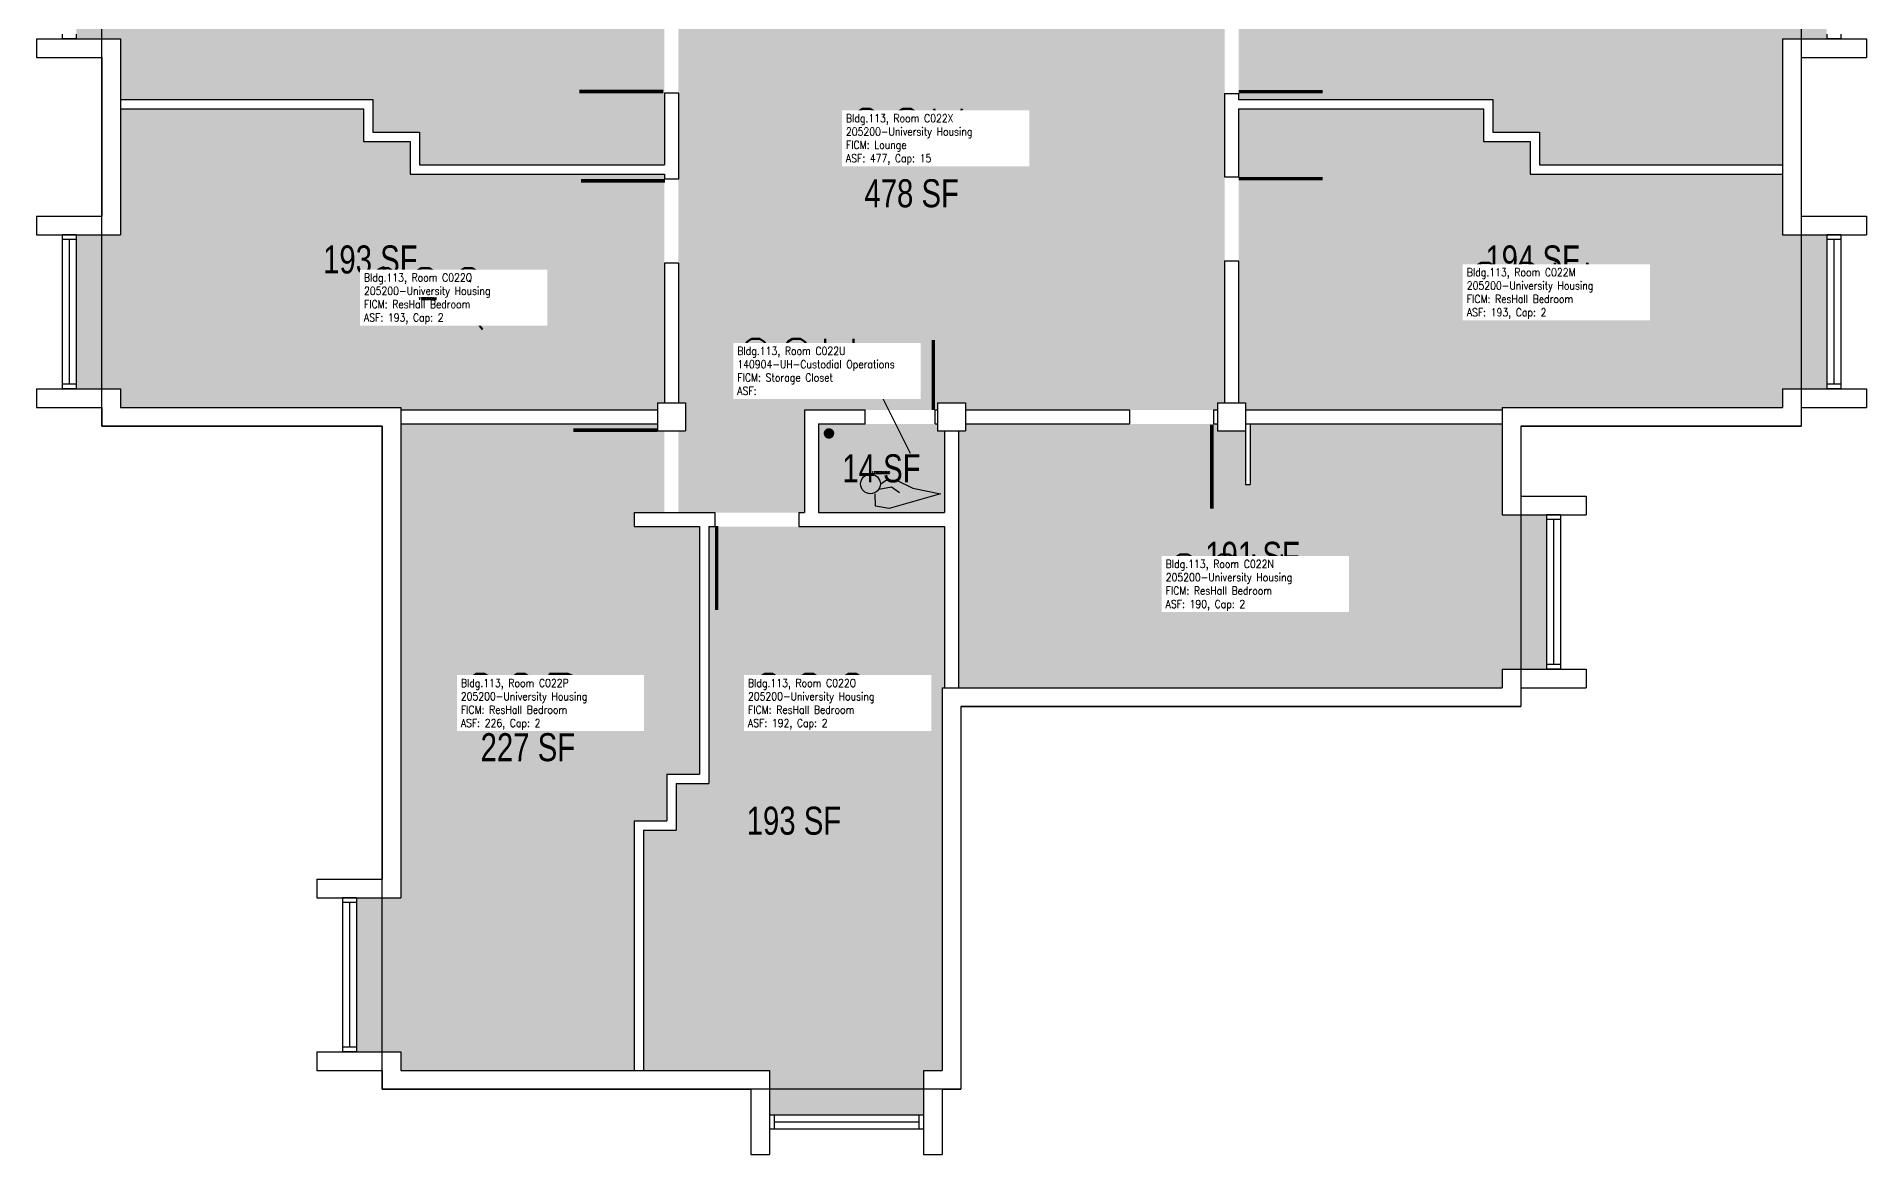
# Model space of a CAD drawing. Header units: inches. Extents: x -168 to 3268, y -1228 to 4808.
# Drawn here: x 1672 to 2456, y 1964 to 2443 of the extents above; entities that cross this region are included whole.
import ezdxf
from ezdxf.enums import TextEntityAlignment as Align

# ---------------------------------------------------------------- set-up
doc = ezdxf.new("R2010")
doc.units = ezdxf.units.IN
doc.header["$LTSCALE"] = 100
doc.header["$MEASUREMENT"] = 0
doc.layers.get('0').update_dxf_attribs({"linetype": 'CONTINUOUS'})
for name, color, linetype in [('A-DOOR', 2, 'CONTINUOUS'), ('A-GLAZ', 1, 'CONTINUOUS'), ('A-GLAZ-SILL', 2, 'CONTINUOUS'), ('A-IDEN-ICON', 4, 'CONTINUOUS'), ('A-IDEN-RNUM', 7, 'CONTINUOUS'), ('A-IDEN-SNUM', 4, 'CONTINUOUS'), ('A-IDEN-VNUM', 4, 'CONTINUOUS'), ('A-SITE', 3, 'CONTINUOUS'), ('A-WALL', 5, 'CONTINUOUS'), ('AREA-TEXT', 3, 'CONTINUOUS'), ('Rooms-Category-Color', 7, 'CONTINUOUS'), ('Rooms-College-Color', 7, 'CONTINUOUS'), ('Rooms-Department-Color', 7, 'CONTINUOUS'), ('Rooms-Division-Color', 7, 'CONTINUOUS'), ('Rooms-Information', 7, 'CONTINUOUS')]:
    doc.layers.add(name, color=color, linetype=linetype)
doc.styles.add('AREA', font='arial.ttf', dxfattribs={"width": 0.75, "height": 12})
doc.styles.add('ROOMSNUMBER', font='TXT.SHX', dxfattribs={"height": 1})
doc.styles.add('ROOMVNUMBER', font='simplex.shx', dxfattribs={"width": 0.85})

# ---------------------------------------------------------------- blocks, each defined once
blk = doc.blocks.new('CPCUST')
for p, q in [((0.0171, -0.0639), (0.02, -0.0466)), ((0.0262, -0.0408), (0.0446, -0.0406)), ((0.0297, -0.0341), (0.0376, -0.0302)), ((0.0376, -0.0302), (0.0533, -0.0324)), ((0.0446, -0.0406), (0.0543, -0.0505)), ((0.0533, -0.0324), (0.0745, -0.0479)), ((0.0745, -0.0479), (0.1117, -0.0625)), ((0.0358, -0.0705), (0.0171, -0.0639)), ((0.1117, -0.0625), (0.0358, -0.0705))]:
    blk.add_line(p, q)
at = {"const_width": 0.015}
blk.add_lwpolyline([(-0.03, 0.05), (0.01, -0.0193)], dxfattribs=at)
at = {"const_width": 0.0075}
blk.add_lwpolyline([(-0.0332, 0.0481, 1), (-0.0268, 0.0519, 1)], format="xyb", close=True, dxfattribs=at)
blk.add_circle((0.0158, -0.0313), 0.0141)

msp = doc.modelspace()

# ---------------------------------------------------------------- hatches: boundary and pattern name
at = {"layer": 'Rooms-Category-Color', "true_color": 0x728ef3}
for points in [[(2137, 2695.18), (2181, 2695.18), (2181, 2659.18), (2181, 2622.74), (2181, 2659.18), (2181, 2622.74), (2181, 2586.74), (2181, 2526), (2178, 2526), (2178, 2514), (2181, 2514), (2181, 2418.67), (2181, 2382.84), (2181, 2346.84), (2181, 2286), (2178, 2286), (2178, 2284), (2178, 2283), (2176.26, 2283), (2140.26, 2283), (2070, 2283), (2070, 2286), (2058, 2286), (2058, 2283), (2056.96, 2283), (2026.96, 2283), (2001, 2283), (2001, 2239), (1998.64, 2239), (1962.64, 2239), (1947, 2239), (1947, 2274), (1950, 2274), (1950, 2286), (1947, 2286), (1947, 2345.93), (1947, 2381.93), (1947, 2418.73), (1947, 2381.93), (1947, 2418.73), (1947, 2454.73), (1947, 2516), (1948, 2516), (1948, 2524), (1948, 2564), (1948, 2624), (1947, 2624), (1947, 2683), (1947, 2695.19), (1990.65, 2695.19), (1990.65, 2670), (1990.65, 2517), (1990.65, 2491.38), (2136.65, 2491.38), (2136.72, 2517), (2136.91, 2597.38), (2136.92, 2602), (2136.99, 2633), (2137, 2638), (2137, 2695.19)], [(2420, 2508), (2420, 2517), (2190, 2517), (2190, 2514), (2187, 2514), (2187, 2416), (2296, 2416), (2296, 2402), (2316, 2402), (2316, 2388), (2420, 2388), (2420, 2442), (2439, 2442), (2439, 2508)], [(1816, 2416), (1816, 2402), (1836, 2402), (1836, 2388), (1941, 2388), (1941, 2418.73), (1941, 2388), (1941, 2418.73), (1941, 2454.73), (1941, 2516), (1887, 2516), (1881, 2516), (1802, 2516), (1796, 2516), (1708, 2516), (1708, 2508), (1689, 2508), (1689, 2442), (1708, 2442), (1708, 2416)], [(1708, 2292), (1708, 2284), (1828, 2284), (1828, 2283), (1938, 2283), (1938, 2286), (1941, 2286), (1941, 2345.93), (1941, 2384), (1832, 2384), (1832, 2398), (1812, 2398), (1812, 2412), (1708, 2412), (1708, 2358), (1689, 2358), (1689, 2292)], [(2187, 2412), (2292, 2412), (2292, 2398), (2312, 2398), (2312, 2384), (2420, 2384), (2420, 2358), (2439, 2358), (2439, 2292), (2420, 2292), (2420, 2284), (2300, 2284), (2300, 2283), (2190, 2283), (2190, 2286), (2187, 2286), (2187, 2346.84), (2187, 2382.84), (2187, 2412), (2187, 2382.84)], [(1828, 2276), (1828, 2277), (1828, 2074), (1809, 2074), (1809, 2008), (1828, 2008), (1828, 2000), (1928, 2000), (1928, 2107), (1942, 2107), (1942, 2127), (1956, 2127), (1956, 2233), (1928, 2233), (1928, 2239), (1941, 2239), (1941, 2274), (1938, 2274), (1938, 2277), (1828, 2277)], [(2007, 2277), (2007, 2239), (2061, 2239), (2061, 2274), (2058, 2274), (2058, 2277), (2056.96, 2277), (2026.96, 2277)], [(2300, 2238), (2319, 2238), (2319, 2172), (2300, 2172), (2300, 2164), (2067, 2164), (2067, 2274), (2070, 2274), (2070, 2277), (2140.26, 2277), (2176.26, 2277), (2178, 2277), (2178, 2276), (2178, 2274), (2190, 2274), (2190, 2251), (2192, 2251), (2192, 2277), (2300, 2277)], [(2060, 2000), (2060, 2044), (2060, 2164), (2061, 2164), (2061, 2233), (1998.64, 2233), (1962.64, 2233), (1960, 2233), (1960, 2123), (1946, 2123), (1946, 2103), (1932, 2103), (1932, 2000), (1986, 2000), (1986, 1981), (2052, 1981), (2052, 2000)]]:
    msp.add_hatch(color=171, dxfattribs=at).paths.add_polyline_path(points)
at = {"layer": 'Rooms-College-Color', "true_color": 0xadadad}
for points in [[(2137, 2695.18), (2181, 2695.18), (2181, 2659.18), (2181, 2622.74), (2181, 2659.18), (2181, 2622.74), (2181, 2586.74), (2181, 2526), (2178, 2526), (2178, 2514), (2181, 2514), (2181, 2418.67), (2181, 2382.84), (2181, 2346.84), (2181, 2286), (2178, 2286), (2178, 2284), (2178, 2283), (2176.26, 2283), (2140.26, 2283), (2070, 2283), (2070, 2286), (2058, 2286), (2058, 2283), (2056.96, 2283), (2026.96, 2283), (2001, 2283), (2001, 2239), (1998.64, 2239), (1962.64, 2239), (1947, 2239), (1947, 2274), (1950, 2274), (1950, 2286), (1947, 2286), (1947, 2345.93), (1947, 2381.93), (1947, 2418.73), (1947, 2381.93), (1947, 2418.73), (1947, 2454.73), (1947, 2516), (1948, 2516), (1948, 2524), (1948, 2564), (1948, 2624), (1947, 2624), (1947, 2683), (1947, 2695.19), (1990.65, 2695.19), (1990.65, 2670), (1990.65, 2517), (1990.65, 2491.38), (2136.65, 2491.38), (2136.72, 2517), (2136.91, 2597.38), (2136.92, 2602), (2136.99, 2633), (2137, 2638), (2137, 2695.19)], [(2420, 2508), (2420, 2517), (2190, 2517), (2190, 2514), (2187, 2514), (2187, 2416), (2296, 2416), (2296, 2402), (2316, 2402), (2316, 2388), (2420, 2388), (2420, 2442), (2439, 2442), (2439, 2508)], [(1816, 2416), (1816, 2402), (1836, 2402), (1836, 2388), (1941, 2388), (1941, 2418.73), (1941, 2388), (1941, 2418.73), (1941, 2454.73), (1941, 2516), (1887, 2516), (1881, 2516), (1802, 2516), (1796, 2516), (1708, 2516), (1708, 2508), (1689, 2508), (1689, 2442), (1708, 2442), (1708, 2416)], [(1708, 2292), (1708, 2284), (1828, 2284), (1828, 2283), (1938, 2283), (1938, 2286), (1941, 2286), (1941, 2345.93), (1941, 2384), (1832, 2384), (1832, 2398), (1812, 2398), (1812, 2412), (1708, 2412), (1708, 2358), (1689, 2358), (1689, 2292)], [(2187, 2412), (2292, 2412), (2292, 2398), (2312, 2398), (2312, 2384), (2420, 2384), (2420, 2358), (2439, 2358), (2439, 2292), (2420, 2292), (2420, 2284), (2300, 2284), (2300, 2283), (2190, 2283), (2190, 2286), (2187, 2286), (2187, 2346.84), (2187, 2382.84), (2187, 2412), (2187, 2382.84)], [(1828, 2276), (1828, 2277), (1828, 2074), (1809, 2074), (1809, 2008), (1828, 2008), (1828, 2000), (1928, 2000), (1928, 2107), (1942, 2107), (1942, 2127), (1956, 2127), (1956, 2233), (1928, 2233), (1928, 2239), (1941, 2239), (1941, 2274), (1938, 2274), (1938, 2277), (1828, 2277)], [(2007, 2277), (2007, 2239), (2061, 2239), (2061, 2274), (2058, 2274), (2058, 2277), (2056.96, 2277), (2026.96, 2277)], [(2300, 2238), (2319, 2238), (2319, 2172), (2300, 2172), (2300, 2164), (2067, 2164), (2067, 2274), (2070, 2274), (2070, 2277), (2140.26, 2277), (2176.26, 2277), (2178, 2277), (2178, 2276), (2178, 2274), (2190, 2274), (2190, 2251), (2192, 2251), (2192, 2277), (2300, 2277)], [(2060, 2000), (2060, 2044), (2060, 2164), (2061, 2164), (2061, 2233), (1998.64, 2233), (1962.64, 2233), (1960, 2233), (1960, 2123), (1946, 2123), (1946, 2103), (1932, 2103), (1932, 2000), (1986, 2000), (1986, 1981), (2052, 1981), (2052, 2000)]]:
    msp.add_hatch(color=253, dxfattribs=at).paths.add_polyline_path(points)
at = {"layer": 'Rooms-Department-Color', "true_color": 0x604aed}
for points in [[(2137, 2695.18), (2181, 2695.18), (2181, 2659.18), (2181, 2622.74), (2181, 2659.18), (2181, 2622.74), (2181, 2586.74), (2181, 2526), (2178, 2526), (2178, 2514), (2181, 2514), (2181, 2418.67), (2181, 2382.84), (2181, 2346.84), (2181, 2286), (2178, 2286), (2178, 2284), (2178, 2283), (2176.26, 2283), (2140.26, 2283), (2070, 2283), (2070, 2286), (2058, 2286), (2058, 2283), (2056.96, 2283), (2026.96, 2283), (2001, 2283), (2001, 2239), (1998.64, 2239), (1962.64, 2239), (1947, 2239), (1947, 2274), (1950, 2274), (1950, 2286), (1947, 2286), (1947, 2345.93), (1947, 2381.93), (1947, 2418.73), (1947, 2381.93), (1947, 2418.73), (1947, 2454.73), (1947, 2516), (1948, 2516), (1948, 2524), (1948, 2564), (1948, 2624), (1947, 2624), (1947, 2683), (1947, 2695.19), (1990.65, 2695.19), (1990.65, 2670), (1990.65, 2517), (1990.65, 2491.38), (2136.65, 2491.38), (2136.72, 2517), (2136.91, 2597.38), (2136.92, 2602), (2136.99, 2633), (2137, 2638), (2137, 2695.19)], [(2420, 2508), (2420, 2517), (2190, 2517), (2190, 2514), (2187, 2514), (2187, 2416), (2296, 2416), (2296, 2402), (2316, 2402), (2316, 2388), (2420, 2388), (2420, 2442), (2439, 2442), (2439, 2508)], [(1816, 2416), (1816, 2402), (1836, 2402), (1836, 2388), (1941, 2388), (1941, 2418.73), (1941, 2388), (1941, 2418.73), (1941, 2454.73), (1941, 2516), (1887, 2516), (1881, 2516), (1802, 2516), (1796, 2516), (1708, 2516), (1708, 2508), (1689, 2508), (1689, 2442), (1708, 2442), (1708, 2416)], [(1708, 2292), (1708, 2284), (1828, 2284), (1828, 2283), (1938, 2283), (1938, 2286), (1941, 2286), (1941, 2345.93), (1941, 2384), (1832, 2384), (1832, 2398), (1812, 2398), (1812, 2412), (1708, 2412), (1708, 2358), (1689, 2358), (1689, 2292)], [(2187, 2412), (2292, 2412), (2292, 2398), (2312, 2398), (2312, 2384), (2420, 2384), (2420, 2358), (2439, 2358), (2439, 2292), (2420, 2292), (2420, 2284), (2300, 2284), (2300, 2283), (2190, 2283), (2190, 2286), (2187, 2286), (2187, 2346.84), (2187, 2382.84), (2187, 2412), (2187, 2382.84)], [(1828, 2276), (1828, 2277), (1828, 2074), (1809, 2074), (1809, 2008), (1828, 2008), (1828, 2000), (1928, 2000), (1928, 2107), (1942, 2107), (1942, 2127), (1956, 2127), (1956, 2233), (1928, 2233), (1928, 2239), (1941, 2239), (1941, 2274), (1938, 2274), (1938, 2277), (1828, 2277)], [(2007, 2277), (2007, 2239), (2061, 2239), (2061, 2274), (2058, 2274), (2058, 2277), (2056.96, 2277), (2026.96, 2277)], [(2300, 2238), (2319, 2238), (2319, 2172), (2300, 2172), (2300, 2164), (2067, 2164), (2067, 2274), (2070, 2274), (2070, 2277), (2140.26, 2277), (2176.26, 2277), (2178, 2277), (2178, 2276), (2178, 2274), (2190, 2274), (2190, 2251), (2192, 2251), (2192, 2277), (2300, 2277)], [(2060, 2000), (2060, 2044), (2060, 2164), (2061, 2164), (2061, 2233), (1998.64, 2233), (1962.64, 2233), (1960, 2233), (1960, 2123), (1946, 2123), (1946, 2103), (1932, 2103), (1932, 2000), (1986, 2000), (1986, 1981), (2052, 1981), (2052, 2000)]]:
    msp.add_hatch(color=173, dxfattribs=at).paths.add_polyline_path(points)
at = {"layer": 'Rooms-Division-Color', "true_color": 0x604aed}
for points in [[(2137, 2695.18), (2181, 2695.18), (2181, 2659.18), (2181, 2622.74), (2181, 2659.18), (2181, 2622.74), (2181, 2586.74), (2181, 2526), (2178, 2526), (2178, 2514), (2181, 2514), (2181, 2418.67), (2181, 2382.84), (2181, 2346.84), (2181, 2286), (2178, 2286), (2178, 2284), (2178, 2283), (2176.26, 2283), (2140.26, 2283), (2070, 2283), (2070, 2286), (2058, 2286), (2058, 2283), (2056.96, 2283), (2026.96, 2283), (2001, 2283), (2001, 2239), (1998.64, 2239), (1962.64, 2239), (1947, 2239), (1947, 2274), (1950, 2274), (1950, 2286), (1947, 2286), (1947, 2345.93), (1947, 2381.93), (1947, 2418.73), (1947, 2381.93), (1947, 2418.73), (1947, 2454.73), (1947, 2516), (1948, 2516), (1948, 2524), (1948, 2564), (1948, 2624), (1947, 2624), (1947, 2683), (1947, 2695.19), (1990.65, 2695.19), (1990.65, 2670), (1990.65, 2517), (1990.65, 2491.38), (2136.65, 2491.38), (2136.72, 2517), (2136.91, 2597.38), (2136.92, 2602), (2136.99, 2633), (2137, 2638), (2137, 2695.19)], [(2420, 2508), (2420, 2517), (2190, 2517), (2190, 2514), (2187, 2514), (2187, 2416), (2296, 2416), (2296, 2402), (2316, 2402), (2316, 2388), (2420, 2388), (2420, 2442), (2439, 2442), (2439, 2508)], [(1816, 2416), (1816, 2402), (1836, 2402), (1836, 2388), (1941, 2388), (1941, 2418.73), (1941, 2388), (1941, 2418.73), (1941, 2454.73), (1941, 2516), (1887, 2516), (1881, 2516), (1802, 2516), (1796, 2516), (1708, 2516), (1708, 2508), (1689, 2508), (1689, 2442), (1708, 2442), (1708, 2416)], [(1708, 2292), (1708, 2284), (1828, 2284), (1828, 2283), (1938, 2283), (1938, 2286), (1941, 2286), (1941, 2345.93), (1941, 2384), (1832, 2384), (1832, 2398), (1812, 2398), (1812, 2412), (1708, 2412), (1708, 2358), (1689, 2358), (1689, 2292)], [(2187, 2412), (2292, 2412), (2292, 2398), (2312, 2398), (2312, 2384), (2420, 2384), (2420, 2358), (2439, 2358), (2439, 2292), (2420, 2292), (2420, 2284), (2300, 2284), (2300, 2283), (2190, 2283), (2190, 2286), (2187, 2286), (2187, 2346.84), (2187, 2382.84), (2187, 2412), (2187, 2382.84)], [(1828, 2276), (1828, 2277), (1828, 2074), (1809, 2074), (1809, 2008), (1828, 2008), (1828, 2000), (1928, 2000), (1928, 2107), (1942, 2107), (1942, 2127), (1956, 2127), (1956, 2233), (1928, 2233), (1928, 2239), (1941, 2239), (1941, 2274), (1938, 2274), (1938, 2277), (1828, 2277)], [(2007, 2277), (2007, 2239), (2061, 2239), (2061, 2274), (2058, 2274), (2058, 2277), (2056.96, 2277), (2026.96, 2277)], [(2300, 2238), (2319, 2238), (2319, 2172), (2300, 2172), (2300, 2164), (2067, 2164), (2067, 2274), (2070, 2274), (2070, 2277), (2140.26, 2277), (2176.26, 2277), (2178, 2277), (2178, 2276), (2178, 2274), (2190, 2274), (2190, 2251), (2192, 2251), (2192, 2277), (2300, 2277)], [(2060, 2000), (2060, 2044), (2060, 2164), (2061, 2164), (2061, 2233), (1998.64, 2233), (1962.64, 2233), (1960, 2233), (1960, 2123), (1946, 2123), (1946, 2103), (1932, 2103), (1932, 2000), (1986, 2000), (1986, 1981), (2052, 1981), (2052, 2000)]]:
    msp.add_hatch(color=173, dxfattribs=at).paths.add_polyline_path(points)

# ---------------------------------------------------------------- linework, layer by layer
at = {"layer": 'A-DOOR'}
for points in [[(1940.49, 2419.48, 1.5, 1.5, 0), (1904.49, 2419.48, 0, 0, 0), (1904.49, 2420.23, 0, 0, -0.414214), (1941.99, 2454.73, 0, 0, -0.414214)], [(2187.03, 2419.42, 1.5, 1.5, 0), (2223.03, 2419.42, 0, 0, 0), (2223.03, 2420.17, 0, 0, 0.414214), (2185.53, 2454.67, 0, 0, 0.414214)], [(1941.24, 2381.18, 1.5, 1.5, 0), (1905.24, 2381.18, 0, 0, 0), (1905.24, 2380.43, 0, 0, 0.414214), (1942.74, 2345.93, 0, 0, 0.414214)], [(2187.03, 2382.09, 1.5, 1.5, 0), (2223.03, 2382.09, 0, 0, 0), (2223.03, 2381.34, 0, 0, -0.414214), (2185.53, 2346.84, 0, 0, -0.414214)], [(2056.21, 2282.95, 1.5, 1.5, 0), (2056.21, 2312.95, 0, 0, 0), (2056.96, 2312.95, 0, 0, 0.414214), (2026.96, 2282.95, 0, 0, 0.414214)], [(1938, 2274.35, 1.5, 1.5, 0), (1902, 2274.35, 0, 0, 0), (1902, 2273.6, 0, 0, 0.414214), (1939.5, 2239.1, 0, 0, 0.414214)], [(2175.51, 2276.67, 1.5, 1.5, 0), (2175.51, 2240.67, 0, 0, 0), (2174.76, 2240.67, 0, 0, -0.414214), (2140.26, 2278.17, 0, 0, -0.414214)], [(1963.39, 2233.34, 1.5, 1.5, 0), (1963.39, 2197.34, 0, 0, 0), (1964.14, 2197.34, 0, 0, 0.414214), (1998.64, 2234.84, 0, 0, 0.414214)]]:
    msp.add_lwpolyline(points, format="xyseb", dxfattribs=at)
at = {"layer": 'A-GLAZ'}
for p, q in [((1686, 2356), (1686, 2294)), ((2442, 2356), (2442, 2294)), ((2322, 2236), (2322, 2174)), ((1806, 2072), (1806, 2010)), ((1988, 1978), (2050, 1978))]:
    msp.add_line(p, q, dxfattribs=at)
at = {"layer": 'A-GLAZ-SILL'}
for p, q in [((1683, 2356), (1683, 2294)), ((1689, 2356), (1689, 2294)), ((2439, 2356), (2439, 2294)), ((2445, 2356), (2445, 2294)), ((2319, 2236), (2319, 2174)), ((2325, 2236), (2325, 2174)), ((1803, 2072), (1803, 2010)), ((1809, 2072), (1809, 2010)), ((1988, 1981), (2050, 1981)), ((1988, 1975), (2050, 1975))]:
    msp.add_line(p, q, dxfattribs=at)
at = {"layer": 'A-IDEN-VNUM'}
msp.add_lwpolyline([(2027.17, 2302.79), (2046.24, 2264.51)], dxfattribs=at)
at = {"layer": 'A-SITE'}
msp.add_lwpolyline([(2428, 2276), (2308, 2276), (2308, 2156), (2068, 2156), (2068, 1992), (1820, 1992), (1820, 2276), (1700, 2276), (1700, 2524), (1740, 2524), (1740, 2616), (1700, 2616), (1700, 3104), (1820, 3104), (1820, 3224), (2060, 3224), (2060, 3388), (2308, 3388), (2308, 3104), (2428, 3104), (2428, 2856), (2388, 2856), (2388, 2764), (2428, 2764)], close=True, dxfattribs=at)
at = {"layer": 'A-WALL'}
for p, q in [((1672, 2442), (1672, 2434)), ((1672, 2442), (1708, 2442)), ((1683, 2444), (1683, 2442)), ((1689, 2442), (1683, 2442)), ((1689, 2444), (1689, 2442)), ((1708, 2442), (1708, 2358)), ((2420, 2442), (2456, 2442)), ((2420, 2442), (2420, 2358)), ((2439, 2444), (2439, 2442)), ((2445, 2442), (2439, 2442)), ((2445, 2444), (2445, 2442)), ((2456, 2442), (2456, 2434)), ((1672, 2434), (1700, 2434)), ((1700, 2434), (1700, 2366)), ((2428, 2434), (2428, 2366)), ((2428, 2434), (2456, 2434)), ((1708, 2416), (1816, 2416)), ((1816, 2416), (1816, 2402)), ((1941, 2418.73), (1941, 2388)), ((1947, 2418.73), (1941, 2418.73)), ((1947, 2418.73), (1947, 2381.93)), ((2181, 2418.67), (2187, 2418.67)), ((2181, 2418.67), (2181, 2382.84)), ((2187, 2418.67), (2187, 2416)), ((2187, 2416), (2296, 2416)), ((2296, 2416), (2296, 2402)), ((1708, 2412), (1812, 2412)), ((1812, 2412), (1812, 2398)), ((2187, 2412), (2292, 2412)), ((2187, 2412), (2187, 2382.84)), ((2292, 2412), (2292, 2398)), ((1816, 2402), (1836, 2402)), ((1836, 2402), (1836, 2388)), ((2296, 2402), (2316, 2402)), ((2316, 2402), (2316, 2388)), ((1812, 2398), (1832, 2398)), ((1832, 2398), (1832, 2384)), ((2292, 2398), (2312, 2398)), ((2312, 2398), (2312, 2384)), ((1832, 2384), (1941, 2384)), ((1836, 2388), (1941, 2388)), ((1941, 2384), (1941, 2381.93)), ((2312, 2384), (2420, 2384)), ((2316, 2388), (2420, 2388)), ((1947, 2381.93), (1941, 2381.93)), ((2181, 2382.84), (2187, 2382.84)), ((1672, 2366), (1672, 2358)), ((1672, 2366), (1700, 2366)), ((2428, 2366), (2456, 2366)), ((2456, 2366), (2456, 2358)), ((1672, 2358), (1708, 2358)), ((1683, 2358), (1683, 2356)), ((1689, 2358), (1683, 2358)), ((1689, 2356), (1683, 2356)), ((1689, 2358), (1689, 2356)), ((2420, 2358), (2456, 2358)), ((2445, 2358), (2439, 2358)), ((2439, 2358), (2439, 2356)), ((2445, 2356), (2439, 2356)), ((2445, 2358), (2445, 2356)), ((1947, 2345.93), (1941, 2345.93)), ((1941, 2345.93), (1941, 2286)), ((1947, 2345.93), (1947, 2286)), ((2181, 2346.84), (2187, 2346.84)), ((2181, 2346.84), (2181, 2286)), ((2187, 2346.84), (2187, 2286)), ((1672, 2292), (1672, 2284)), ((1672, 2292), (1708, 2292)), ((1683, 2294), (1683, 2292)), ((1689, 2294), (1683, 2294)), ((1689, 2292), (1683, 2292)), ((1689, 2294), (1689, 2292)), ((1708, 2292), (1708, 2284)), ((2420, 2292), (2456, 2292)), ((2420, 2292), (2420, 2284)), ((2445, 2294), (2439, 2294)), ((2439, 2294), (2439, 2292)), ((2445, 2292), (2439, 2292)), ((2445, 2294), (2445, 2292)), ((2456, 2292), (2456, 2284)), ((1672, 2284), (1700, 2284)), ((1700, 2284), (1700, 2276)), ((1708, 2284), (1828, 2284)), ((1820, 2284), (1828.02, 2284)), ((1828, 2284), (1828, 2074)), ((1828, 2283), (1938, 2283)), ((1938, 2286), (1938, 2274)), ((1938, 2286), (1950, 2286)), ((1950, 2286), (1950, 2274)), ((2001, 2283), (2026.96, 2283)), ((2001, 2283), (2001, 2239)), ((2026.96, 2277), (2026.96, 2283)), ((2056.96, 2283), (2058, 2283)), ((2056.96, 2277), (2056.96, 2283)), ((2058, 2286), (2070, 2286)), ((2058, 2286), (2058, 2274)), ((2070, 2286), (2070, 2274)), ((2070, 2283), (2140.26, 2283)), ((2140.26, 2283), (2140.26, 2277)), ((2176.26, 2283), (2177.97, 2283)), ((2176.26, 2283), (2176.26, 2277)), ((2177.97, 2286), (2190, 2286)), ((2177.97, 2286), (2177.97, 2274)), ((2190, 2286), (2190, 2274)), ((2190, 2283), (2300, 2283)), ((2300, 2284), (2420, 2284)), ((2300, 2284), (2300, 2238)), ((2428, 2284), (2428, 2276)), ((2428, 2284), (2456, 2284)), ((1700, 2276), (1820, 2276)), ((1820, 2276), (1820, 2082)), ((1828, 2277), (1938, 2277)), ((1938, 2274), (1950, 2274)), ((2007, 2277), (2026.96, 2277)), ((2007, 2277), (2007, 2239)), ((2056.96, 2277), (2058, 2277)), ((2058, 2274), (2070, 2274)), ((2061, 2274), (2061, 2239)), ((2067, 2274), (2067, 2164)), ((2070, 2277), (2140.26, 2277)), ((2176.26, 2277), (2177.97, 2277)), ((2177.97, 2274), (2190, 2274)), ((2190, 2277), (2300, 2277)), ((2190, 2277), (2190, 2251)), ((2192, 2277), (2192, 2251)), ((2308, 2276), (2428, 2276)), ((2308, 2276), (2308, 2246)), ((2190, 2251), (2192, 2251)), ((2308, 2246), (2336, 2246)), ((2336, 2246), (2336, 2238)), ((1928, 2239), (1928, 2233)), ((1928, 2239), (1962.64, 2239)), ((1962.64, 2239), (1962.64, 2233)), ((1998.64, 2239), (2001, 2239)), ((1998.64, 2239), (1998.64, 2233)), ((2007, 2239), (2061, 2239)), ((2300, 2238), (2336, 2238)), ((2325, 2238), (2319, 2238)), ((2319, 2238), (2319, 2236)), ((2325, 2236), (2319, 2236)), ((2325, 2238), (2325, 2236)), ((1928, 2233), (1956, 2233)), ((1956, 2233), (1956, 2127)), ((1960, 2233), (1960, 2123)), ((1960, 2233), (1962.64, 2233)), ((1998.64, 2233), (2061, 2233)), ((2061, 2233), (2061, 2164)), ((2300, 2172), (2336, 2172)), ((2300, 2172), (2300, 2164)), ((2325, 2174), (2319, 2174)), ((2319, 2174), (2319, 2172)), ((2325, 2172), (2319, 2172)), ((2325, 2174), (2325, 2172)), ((2336, 2172), (2336, 2164)), ((2060, 2164), (2300, 2164)), ((2060, 2164), (2060, 2000)), ((2308, 2164), (2336, 2164)), ((2308, 2164), (2308, 2156)), ((2068, 2156), (2308, 2156)), ((2068, 2156), (2068, 1992)), ((1942, 2127), (1956, 2127)), ((1942, 2127), (1942, 2107)), ((1946, 2123), (1946, 2103)), ((1946, 2123), (1960, 2123)), ((1928, 2107), (1928, 2000)), ((1928, 2107), (1942, 2107)), ((1932, 2103), (1932, 2000)), ((1932, 2103), (1946, 2103)), ((1792, 2082), (1792, 2074)), ((1792, 2082), (1820, 2082)), ((1792, 2074), (1828, 2074)), ((1803, 2074), (1803, 2072)), ((1809, 2074), (1803, 2074)), ((1809, 2072), (1803, 2072)), ((1809, 2074), (1809, 2072)), ((1792, 2008), (1828, 2008)), ((1792, 2008), (1792, 2000)), ((1803, 2010), (1803, 2008)), ((1809, 2010), (1803, 2010)), ((1809, 2008), (1803, 2008)), ((1809, 2010), (1809, 2008)), ((1828, 2008), (1828, 2000)), ((1792, 2000), (1820, 2000)), ((1820, 2000), (1820, 1992)), ((1828, 2000), (1986, 2000)), ((1986, 2000), (1986, 1964)), ((2052, 2000), (2052, 1964)), ((2052, 2000), (2060, 2000)), ((1820, 1992), (1978, 1992)), ((1978, 1992), (1978, 1964)), ((2060, 1992), (2068, 1992)), ((2060, 1992), (2060, 1964)), ((1986, 1981), (1988, 1981)), ((1986, 1981), (1986, 1975)), ((1988, 1981), (1988, 1975)), ((2050, 1981), (2052, 1981)), ((2050, 1981), (2050, 1975)), ((2052, 1981), (2052, 1975)), ((1986, 1975), (1988, 1975)), ((2050, 1975), (2052, 1975)), ((1978, 1964), (1986, 1964)), ((2052, 1964), (2060, 1964))]:
    msp.add_line(p, q, dxfattribs=at)

# ---------------------------------------------------------------- block references
at = {"layer": 'A-IDEN-ICON', "xscale": 299.9999999966428, "yscale": 299.9999999966428, "zscale": 299.9999999966428, "rotation": 10.03585417520287}
msp.add_blockref('CPCUST', (2022.98, 2259.75), dxfattribs=at)

# ---------------------------------------------------------------- texts
at = {"layer": 'A-IDEN-RNUM', "style": 'ROOMSNUMBER', "width": 0.85}
for s, p in [('0022-X0', (2045, 2400)), ('0022-Q0', (1839.48, 2330.6)), ('0022-M0', (2312, 2334)), ('0022-U0', (2033.73, 2256.14)), ('0022-N0', (2182, 2209)), ('0022-P0', (1880, 2158)), ('0022-O0', (2004, 2158))]:
    msp.add_text(s, height=1, dxfattribs=at).set_placement(p, align=Align.MIDDLE)
at = {"layer": 'A-IDEN-SNUM', "style": 'ROOMSNUMBER', "width": 0.85}
for s, p in [('1130C022X0', (2045, 2400)), ('1130C022Q0', (1839.48, 2330.6)), ('1130C022M0', (2312, 2334)), ('1130C022U0', (2033.73, 2256.14)), ('1130C022N0', (2182, 2209)), ('1130C022P0', (1880, 2158)), ('1130C022O0', (2004, 2158))]:
    msp.add_text(s, height=1, dxfattribs=at).set_placement(p, align=Align.MIDDLE)
at = {"layer": 'A-IDEN-VNUM', "style": 'ROOMVNUMBER', "width": 0.85}
for s, p in [('22X', (2045, 2400)), ('22M', (2312, 2334)), ('22Q', (1839.48, 2330.6)), ('22U', (1998.46, 2301.46)), ('22N', (2182, 2209)), ('22P', (1880, 2158)), ('22O', (2004, 2158))]:
    msp.add_text(s, height=24, dxfattribs=at).set_placement(p, align=Align.MIDDLE)
at = {"layer": 'AREA-TEXT', "style": 'AREA', "width": 0.75}
for s, p in [('478 SF', (2046.93, 2375.86)), ('193 SF', (1815, 2347.5)), ('194 SF', (2313, 2347.5)), ('14 SF', (2034, 2258)), ('191 SF', (2193, 2220.5)), ('227 SF', (1882.5, 2138.5)), ('193 SF', (1996.5, 2107))]:
    msp.add_text(s, height=12, dxfattribs=at).set_placement(p, align=Align.MIDDLE_CENTER)

# ---------------------------------------------------------------- next in the draw order: texts
at = {"layer": 'Rooms-Information', "char_height": 3.4286, "width": 76.8, "attachment_point": 7, "style": 'ROOMVNUMBER', "bg_fill": 3, "box_fill_scale": 1.5, "bg_fill_color": 256, "bg_fill_true_color": 13158600, "bg_fill_transparency": 0}
for s, insert in [('Bldg.113, Room C022X^M^J205200-University Housing^M^JFICM: Lounge^M^JASF: 477, Cap: 15', (2018.77, 2388)), ('Bldg.113, Room C022M^M^J205200-University Housing^M^JFICM: ResHall Bedroom^M^JASF: 193, Cap: 2', (2284.8, 2322)), ('Bldg.113, Room C022Q^M^J205200-University Housing^M^JFICM: ResHall Bedroom^M^JASF: 193, Cap: 2', (1812.28, 2319.74)), ('Bldg.113, Room C022U^M^J140904-UH-Custodial Operations^M^JFICM: Storage Closet^M^JASF: ', (1972.24, 2289.46)), ('Bldg.113, Room C022N^M^J205200-University Housing^M^JFICM: ResHall Bedroom^M^JASF: 190, Cap: 2', (2155.77, 2197)), ('Bldg.113, Room C022P^M^J205200-University Housing^M^JFICM: ResHall Bedroom^M^JASF: 226, Cap: 2', (1853.77, 2146)), ('Bldg.113, Room C022O^M^J205200-University Housing^M^JFICM: ResHall Bedroom^M^JASF: 192, Cap: 2', (1976.8, 2146))]:
    msp.add_mtext(s, dxfattribs=dict(at, insert=insert))

doc.saveas('drawing.dxf')
